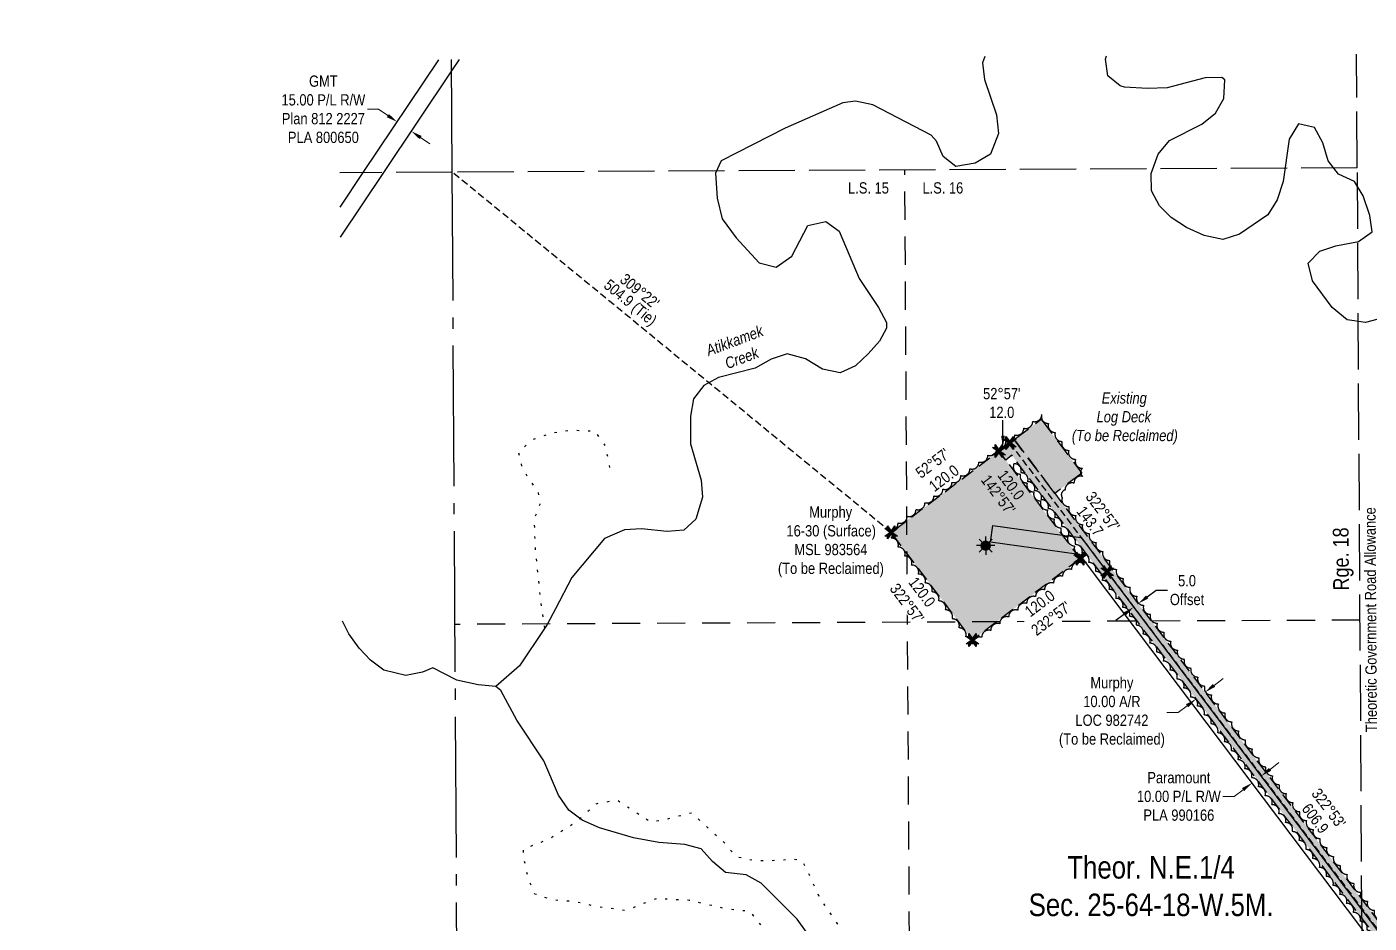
# Model space of a CAD drawing. Extents: x 523495 to 531391, y 6044967 to 6051115.
# Drawn here: x 526474 to 527667, y 6046836 to 6047633 of the extents above; entities that cross this region are included whole.
import ezdxf
from ezdxf.enums import TextEntityAlignment as Align

# ---------------------------------------------------------------- set-up
doc = ezdxf.new("R2010")
doc.units = 0
doc.header["$LTSCALE"] = 5
doc.header["$PDSIZE"] = 0.5
for name, pattern in [('0', [1, 1, 0]), ('foc-ACCESSROAD', [3.75, 2.5, -1.25]), ('foc-LSD', [8, 5, -3]), ('foc-QUARTERLINE', [33, 25, -3, 2, -3]), ('foc-TIELINE', [1.875, 1.25, -0.625]), ('foc-UNSURVEYED', [12.5, 10, -2.5]), ('foc-WHEELTRACKS', [2, 0.4, -1.6]), ('HIDDEN2', [4.7625, 3.175, -1.5875])]:
    doc.linetypes.add(name, pattern=pattern)
doc.layers.get('Defpoints').update_dxf_attribs({"color": 9})
for name, color, linetype in [('C-AR', 13, 'foc-ACCESSROAD'), ('C-SYMBOL', 7, 'Continuous'), ('C-WS', 13, 'foc-ACCESSROAD'), ('C-WS-S', 8, 'Continuous'), ('D-TXT', 6, 'Continuous'), ('F-RW', 190, 'Continuous'), ('L-BD', 7, 'Continuous'), ('L-BD1', 253, 'Continuous'), ('L-MON', 1, 'Continuous'), ('L-QSEC', 8, 'foc-QUARTERLINE'), ('L-ROAD-T', 7, 'Continuous'), ('L-SECTION-LSD', 7, 'foc-LSD'), ('L-TIE', 7, 'foc-TIELINE'), ('L-USEC', 7, 'foc-UNSURVEYED'), ('P-WORKAREA-H', 111, 'Continuous'), ('T-BUSH', 110, '0'), ('T-CREEK', 160, 'Continuous'), ('T-EXISTING RTF', 220, 'HIDDEN2'), ('T-EXISTING RTF-T', 220, 'Continuous'), ('T-WATER-P3', 160, 'foc-WHEELTRACKS'), ('T-WATER-T', 170, 'Continuous')]:
    doc.layers.add(name, color=color, linetype=linetype)
for name, color, linetype, lineweight in [('C-AR-T', 13, 'Continuous', 9), ('C-WS-T', 13, 'Continuous', 9), ('F-RW-T', 190, 'Continuous', 9)]:
    doc.layers.add(name, color=color, linetype=linetype, lineweight=lineweight)
doc.styles.add('100L', font='ARIALN.TTF', dxfattribs={"height": 11})
doc.styles.add('175L', font='ARIALN.TTF', dxfattribs={"height": 20})
doc.styles.add('80CG', font='ARIALN.TTF', dxfattribs={"height": 10})
doc.styles.add('80L', font='ARIALN.TTF', dxfattribs={"height": 10})
doc.styles.add('foc-LtypeFont', font='ARIALN.TTF', dxfattribs={"height": 7.35})
doc.linetypes.add('foc-TOPO-flowdirection-NOLINE', pattern='A,0,[">",foc-LtypeFont,S=0.3,R=0,X=0,Y=-0.945],-20,[">",foc-LtypeFont,S=0.3,R=0,X=0,Y=-0.945],0', length=20)
doc.dimstyles.new('Compass 5 000', dxfattribs={"dimscale": 5, "dimtxt": 9, "dimasz": 2, "dimexe": 0.2, "dimexo": 0.0625, "dimgap": 0.5, "dimtad": 0, "dimtih": 1, "dimtoh": 1, "dimzin": 0, "dimdsep": 46, "dimtxsty": '80CG', "dimcen": 0.1, "dimse1": 1, "dimse2": 1, "dimclrd": 256, "dimclrt": 256, "dimaunit": 1, "dimadec": 4, "dimazin": 0, "dimtfac": 0.06, "dimtofl": 0, "dimtmove": 0, "dimatfit": 1, "dimfxl": 0.2, "dimtolj": 1, "dimtzin": 0, "dimlwd": -1, "dimarcsym": 0})

# ---------------------------------------------------------------- blocks, each defined once
blk = doc.blocks.new('*D371')
at = {"layer": 'Defpoints', "color": 0, "transparency": 16777216}
for p in [(527562.9, 6046960.7), (527580.3, 6046954.3), (527572.3, 6046948.3)]:
    blk.add_point(p, dxfattribs=at)
at = {"layer": 'F-RW-T', "transparency": 16777216}
for p, q in [((527578.9, 6046972.8), (527586.8, 6046978.8)), ((527554.9, 6046954.7), (527546.9, 6046948.7)), ((527546.9, 6046948.7), (527536.9, 6046948.7))]:
    blk.add_line(p, q, dxfattribs=at)
for points in [[(527577.9, 6046974.1), (527579.9, 6046971.5), (527570.9, 6046966.8)], [(527553.9, 6046956.1), (527555.9, 6046953.4), (527562.9, 6046960.7)]]:
    blk.add_solid(points, dxfattribs=at)
at = {"layer": 'F-RW-T', "transparency": 16777216, "insert": (527497.8, 6046948.7), "char_height": 10, "attachment_point": 5, "style": '80CG'}
blk.add_mtext('\\A1;Paramount\\P10.00 P/L R/W\\PPLA 990166', dxfattribs=at)
blk = doc.blocks.new('*D385')
at = {"layer": 'C-AR-T', "transparency": 16777216}
for p, q in [((527529.1, 6047047.4), (527537.1, 6047053.5)), ((527505.2, 6047029.3), (527497.2, 6047023.3)), ((527497.2, 6047023.3), (527487.2, 6047023.3))]:
    blk.add_line(p, q, dxfattribs=at)
for points in [[(527528.1, 6047048.8), (527530.1, 6047046.1), (527521.1, 6047041.4)], [(527504.2, 6047030.7), (527506.2, 6047028), (527513.2, 6047035.4)]]:
    blk.add_solid(points, dxfattribs=at)
at = {"layer": 'Defpoints', "color": 0, "transparency": 16777216}
for p in [(527511, 6047038.2), (527513.2, 6047035.4), (527519, 6047044.2)]:
    blk.add_point(p, dxfattribs=at)
at = {"layer": 'C-AR-T', "transparency": 16777216, "insert": (527438.3, 6047023.3), "char_height": 10, "attachment_point": 5, "style": '80CG'}
blk.add_mtext('\\A1;Murphy\\P10.00 A/R\\PLOC 982742\\P(To be Reclaimed)', dxfattribs=at)
blk = doc.blocks.new('GAS')
h = blk.add_hatch(color=255)
h.dxf.hatch_style = 1
edge = h.paths.add_edge_path()
edge.add_arc((0, 0), 0.9, 0, 360)
for p, q in [((-0.81, 0), (-1.62, 0)), ((-0.57, 0.57), (-1.14, 1.14)), ((0, 0.81), (0, 1.62)), ((0.57, 0.57), (1.14, 1.14)), ((1.62, 0), (0.81, 0)), ((-0.57, -0.57), (-1.14, -1.14)), ((0, -0.81), (0, -1.62)), ((1.14, -1.14), (0.57, -0.57))]:
    blk.add_line(p, q)
blk.add_circle((0, 0), 0.8)
blk = doc.blocks.new('TEMP')
h = blk.add_hatch(color=255)
h.dxf.hatch_style = 1
h.paths.add_polyline_path([(0, 0.25), (-0.67, 1.15), (-0.67, 0.67), (-1.15, 0.67), (-0.25, 0), (-1.15, -0.67), (-0.67, -0.67), (-0.67, -1.15), (0, -0.25), (0.67, -1.15), (0.67, -0.67), (1.15, -0.67), (0.25, 0), (1.15, 0.67), (0.67, 0.67), (0.67, 1.15)])
h.paths.add_polyline_path([(0.57, 0.85), (0.57, 0.57), (0.85, 0.57), (0.08, 0), (0.85, -0.57), (0.57, -0.57), (0.57, -0.85), (0, -0.08), (-0.57, -0.85), (-0.57, -0.57), (-0.85, -0.57), (-0.08, 0), (-0.85, 0.57), (-0.57, 0.57), (-0.57, 0.85), (0, 0.08)], flags=16)
h = blk.add_hatch(color=1)
h.dxf.hatch_style = 1
h.paths.add_polyline_path([(0, 0.08), (-0.57, 0.85), (-0.57, 0.57), (-0.85, 0.57), (-0.08, 0), (-0.85, -0.57), (-0.57, -0.57), (-0.57, -0.85), (0, -0.08), (0.57, -0.85), (0.57, -0.57), (0.85, -0.57), (0.08, 0), (0.85, 0.57), (0.57, 0.57), (0.57, 0.85)])
at = {"color": 1}
for p, q in [((-0.08, 0), (0.08, 0)), ((0, 0.08), (0, -0.08))]:
    blk.add_line(p, q, dxfattribs=at)
at = {"color": 255, "flags": 128}
blk.add_lwpolyline([(-0.25, 0), (-1.15, 0.67), (-0.67, 0.67), (-0.67, 1.15), (0, 0.25), (0.67, 1.15), (0.67, 0.67), (1.15, 0.67), (0.25, 0), (1.15, -0.67), (0.67, -0.67), (0.67, -1.15), (0, -0.25), (-0.67, -1.15), (-0.67, -0.67), (-1.15, -0.67)], close=True, dxfattribs=at)
at = {"color": 1, "flags": 128}
blk.add_lwpolyline([(-0.08, 0), (-0.85, 0.57), (-0.57, 0.57), (-0.57, 0.85), (0, 0.08), (0.57, 0.85), (0.57, 0.57), (0.85, 0.57), (0.08, 0), (0.85, -0.57), (0.57, -0.57), (0.57, -0.85), (0, -0.08), (-0.57, -0.85), (-0.57, -0.57), (-0.85, -0.57)], close=True, dxfattribs=at)
blk = doc.blocks.new('*D499')
at = {"layer": 'Defpoints', "color": 0, "transparency": 16777216}
for p in [(526807.4, 6047555.2), (526802.9, 6047548.4), (526819.9, 6047546.9)]:
    blk.add_point(p, dxfattribs=at)
at = {"layer": 'F-RW-T', "transparency": 16777216}
for p, q in [((526786.3, 6047559.6), (526776.3, 6047559.6)), ((526794.6, 6047554), (526786.3, 6047559.6)), ((526823.6, 6047534.5), (526831.9, 6047528.9))]:
    blk.add_line(p, q, dxfattribs=at)
for points in [[(526795.5, 6047555.4), (526793.6, 6047552.6), (526802.9, 6047548.4)], [(526824.6, 6047535.9), (526822.7, 6047533.1), (526815.3, 6047540.1)]]:
    blk.add_solid(points, dxfattribs=at)
at = {"layer": 'F-RW-T', "transparency": 16777216, "insert": (526737.2, 6047559.6), "char_height": 10, "attachment_point": 5, "style": '80CG'}
blk.add_mtext('\\A1;GMT\\P15.00 P/L R/W\\PPlan 812 2227\\PPLA 800650', dxfattribs=at)
blk = doc.blocks.new('*D500')
at = {"layer": 'Defpoints', "color": 0, "transparency": 16777216}
for p in [(527461.7, 6047120.1), (527459.9, 6047114.3), (527463.8, 6047117.3)]:
    blk.add_point(p, dxfattribs=at)
at = {"layer": 'L-BD', "transparency": 16777216}
for p, q in [((527469.7, 6047126.1), (527477.6, 6047132.1)), ((527477.6, 6047132.1), (527487.6, 6047132.1)), ((527449.8, 6047111), (527441.8, 6047105))]:
    blk.add_line(p, q, dxfattribs=at)
for points in [[(527468.7, 6047127.4), (527470.7, 6047124.8), (527461.7, 6047120.1)], [(527448.8, 6047112.4), (527450.8, 6047109.7), (527457.7, 6047117.1)]]:
    blk.add_solid(points, dxfattribs=at)
at = {"layer": 'L-BD', "transparency": 16777216, "insert": (527505.1, 6047132.1), "char_height": 10, "attachment_point": 5, "style": '80CG'}
blk.add_mtext('\\A1;5.0\\POffset', dxfattribs=at)

msp = doc.modelspace()

# ---------------------------------------------------------------- hatches: boundary and pattern name
at = {"layer": 'P-WORKAREA-H'}
h = msp.add_hatch(color=256, dxfattribs=at)
h.dxf.hatch_style = 1
h.paths.add_polyline_path([(527351.392, 6047265.981), (527375.336, 6047284.055), (527411.485, 6047236.167), (527387.541, 6047218.093)])
h = msp.add_hatch(color=256, dxfattribs=at)
h.dxf.hatch_style = 1
h.paths.add_polyline_path([(526905.398, 6046029.06), (527662.225, 6046571.283), (527692.253, 6046592.795), (527788.443, 6046661.708), (527793.264, 6046665.162), (527763.857, 6046704.027), (527690.979, 6046800.354), (527660.572, 6046840.543), (527415.659, 6047164.255), (527403.958, 6047179.755), (527349.439, 6047251.978), (527343.83, 6047247.746), (527337.806, 6047255.726), (527351.392, 6047265.981), (527423.632, 6047170.28), (527660.47, 6046857.245), (527690.877, 6046817.055), (527776.325, 6046704.113), (527807.366, 6046663.087), (527802.525, 6046659.618), (527790.34, 6046650.886), (527692.328, 6046580.652), (527662.3, 6046559.134), (526911.236, 6046020.93)])
h = msp.add_hatch(color=256, dxfattribs=at)
h.dxf.hatch_style = 1
h.paths.add_polyline_path([(527410.046, 6047160.025), (527314.323, 6047087.687), (527242.045, 6047183.448), (527337.806, 6047255.726), (527343.83, 6047247.746), (527394.115, 6047181.13), (527406.899, 6047164.194)])

# ---------------------------------------------------------------- linework, layer by layer
at = {"layer": 'C-AR', "flags": 128}
msp.add_lwpolyline([(527337.806, 6047255.726), (527351.392, 6047265.981), (527437.989, 6047151.305), (527807.427, 6046663.007), (526911.231, 6046020.937), (526905.398, 6046029.06), (527793.259, 6046665.159), (527430.014, 6047145.271), (527349.437, 6047251.976), (527343.831, 6047247.745)], close=True, dxfattribs=at)
at = {"layer": 'C-WS', "flags": 128}
msp.add_lwpolyline([(527410.046, 6047160.025), (527314.323, 6047087.687), (527242.045, 6047183.448), (527337.806, 6047255.726), (527343.83, 6047247.746), (527394.115, 6047181.13), (527406.899, 6047164.194), (527410.046, 6047160.025)], close=True, dxfattribs=at)
at = {"layer": 'F-RW', "flags": 128}
for points in [[(526751.987, 6047472.528), (526772.67, 6047503.375), (526839.927, 6047603.693)], [(526858.048, 6047603.799), (526851.268, 6047593.687), (526790.778, 6047503.463), (526752.146, 6047445.844)], [(527691.037, 6046790.851), (527660.63, 6046831.166), (527422.848, 6047146.425), (527409.735, 6047163.798), (527406.899, 6047164.194), (527330.481, 6047174.869), (527332.557, 6047189.729), (527394.115, 6047181.13), (527403.958, 6047179.755), (527410.96, 6047178.777), (527430.834, 6047152.45), (527660.528, 6046847.895), (527690.935, 6046807.577)]]:
    msp.add_lwpolyline(points, dxfattribs=at)
at = {"layer": 'L-QSEC', "flags": 128}
for points in [[(526851.803, 6047503.761), (526851.208, 6047603.759)], [(526856.416, 6046729.562), (526851.803, 6047503.761)]]:
    msp.add_lwpolyline(points, dxfattribs=at)
at = {"layer": 'L-SECTION-LSD', "flags": 128}
msp.add_lwpolyline([(527658.946, 6047105.465), (526854.199, 6047101.661)], dxfattribs=at)
at = {"layer": 'L-TIE', "flags": 128}
msp.add_lwpolyline([(527347.401, 6047262.969), (527799.74, 6046664.882), (526907.728, 6046025.809)], dxfattribs=at)
at = {"layer": 'L-USEC', "flags": 128}
for points in [[(527656.478, 6047507.611), (527655.859, 6047608.493)], [(526851.803, 6047503.761), (526751.804, 6047503.283)], [(527656.478, 6047507.611), (526851.803, 6047503.761)], [(527661.414, 6046703.319), (527656.478, 6047507.611)]]:
    msp.add_lwpolyline(points, dxfattribs=at)
at = {"layer": 'T-BUSH', "flags": 128}
msp.add_lwpolyline([(526473.561, 6045738.78, 0.52056705), (526481.645, 6045744.666, 0.52056705), (526489.73, 6045750.551, 0.52056705), (526497.814, 6045756.437, 0.52056705), (526505.899, 6045762.322, 0.52056705), (526513.984, 6045768.208, 0.52056705), (526522.068, 6045774.093, 0.52056705), (526530.153, 6045779.979, 0.52056705), (526538.238, 6045785.864, 0.52056705), (526546.322, 6045791.75, 0.52056705), (526554.407, 6045797.635, 0.52056705), (526562.491, 6045803.521, 0.52056705), (526570.576, 6045809.406, 0.52056705), (526578.661, 6045815.292, 0.52056705), (526586.745, 6045821.177, 0.52056705), (526594.83, 6045827.063, 0.52056705), (526602.914, 6045832.948, 0.52056705), (526610.999, 6045838.834, 0.52056705), (526619.084, 6045844.719, 0.52056705), (526627.168, 6045850.605, 0.52056705), (526635.253, 6045856.49, 0.52056705), (526643.337, 6045862.376, 0.52056705), (526651.422, 6045868.261, 0.52056705), (526659.507, 6045874.147, 0.52056705), (526667.591, 6045880.032, 0.52056705), (526675.676, 6045885.918, 0.52056705), (526683.76, 6045891.803, 0.52056705), (526691.845, 6045897.689, 0.52056705), (526699.93, 6045903.574, 0.52056705), (526708.014, 6045909.46, 0.52056705), (526716.099, 6045915.345, 0.52056705), (526724.183, 6045921.231, 0.52056705), (526728.664, 6045927.705, 0.52056705), (526722.872, 6045935.857, 0.52056705), (526717.079, 6045944.008, 0.52056705), (526711.287, 6045952.16, 0.52056705), (526705.495, 6045960.312, 0.52056705), (526699.703, 6045968.464, 0.52056705), (526693.911, 6045976.615, 0.52056705), (526688.118, 6045984.767, 0.52056705), (526682.326, 6045992.919, 0.52056705), (526676.534, 6046001.071, 0.52056705), (526670.742, 6046009.222, 0.52056705), (526664.95, 6046017.374, 0.52056705), (526659.158, 6046025.526, 0.52056705), (526663.85, 6046031.925, 0.52056705), (526671.979, 6046037.749, 0.52056705), (526680.108, 6046043.574, 0.52056705), (526688.236, 6046049.398, 0.52056705), (526696.365, 6046055.223, 0.52056705), (526704.494, 6046061.047, 0.52056705), (526712.622, 6046066.872, 0.52056705), (526720.751, 6046072.697, 0.52056705), (526728.879, 6046078.521, 0.52056705), (526737.008, 6046084.346, 0.52056705), (526745.137, 6046090.17, 0.52056705), (526753.265, 6046095.995, 0.52056705), (526761.394, 6046101.819, 0.52056705), (526769.523, 6046107.644, 0.52056705), (526777.651, 6046113.468, 0.52056705), (526785.78, 6046119.293, 0.52056705), (526793.908, 6046125.118, 0.52056705), (526802.037, 6046130.942, 0.52056705), (526810.166, 6046136.767, 0.52056705), (526818.294, 6046142.591, 0.52056705), (526826.04, 6046146.132, 0.52056705), (526831.825, 6046137.975, 0.52056705), (526837.611, 6046129.818, 0.52056705), (526843.396, 6046121.662, 0.52056705), (526849.181, 6046113.505, 0.52056705), (526854.967, 6046105.349, 0.52056705), (526860.752, 6046097.192, 0.52056705), (526866.537, 6046089.035, 0.52056705), (526872.323, 6046080.879, 0.52056705), (526878.108, 6046072.722, 0.52056705), (526883.893, 6046064.566, 0.52056705), (526889.678, 6046056.409, 0.52056705), (526895.464, 6046048.252, 0.52056705), (526901.249, 6046040.096, 0.52056705), (526907.412, 6046034.194, 0.52056705), (526915.541, 6046040.018, 0.52056705), (526923.67, 6046045.842, 0.52056705), (526931.799, 6046051.666, 0.52056705), (526939.929, 6046057.49, 0.52056705), (526948.058, 6046063.314, 0.52056705), (526956.187, 6046069.138, 0.52056705), (526964.316, 6046074.962, 0.52056705), (526972.445, 6046080.786, 0.52056705), (526980.574, 6046086.61, 0.52056705), (526988.703, 6046092.434, 0.52056705), (526996.832, 6046098.258, 0.52056705), (527004.961, 6046104.082, 0.52056705), (527013.09, 6046109.906, 0.52056705), (527021.219, 6046115.73, 0.52056705), (527029.348, 6046121.554, 0.52056705), (527037.477, 6046127.378, 0.52056705), (527045.606, 6046133.202, 0.52056705), (527053.735, 6046139.026, 0.52056705), (527061.864, 6046144.85, 0.52056705), (527069.993, 6046150.673, 0.52056705), (527078.122, 6046156.497, 0.52056705), (527086.251, 6046162.321, 0.52056705), (527094.38, 6046168.145, 0.52056705), (527102.509, 6046173.969, 0.52056705), (527110.638, 6046179.793, 0.52056705), (527118.767, 6046185.617, 0.52056705), (527126.897, 6046191.441, 0.52056705), (527135.026, 6046197.265, 0.52056705), (527143.155, 6046203.089, 0.52056705), (527151.284, 6046208.913, 0.52056705), (527159.413, 6046214.737, 0.52056705), (527167.542, 6046220.561, 0.52056705), (527175.671, 6046226.385, 0.52056705), (527183.8, 6046232.209, 0.52056705), (527191.929, 6046238.033, 0.52056705), (527200.058, 6046243.857, 0.52056705), (527208.187, 6046249.681, 0.52056705), (527216.316, 6046255.505, 0.52056705), (527224.445, 6046261.329, 0.52056705), (527232.574, 6046267.153, 0.52056705), (527240.703, 6046272.977, 0.52056705), (527248.832, 6046278.801, 0.52056705), (527256.961, 6046284.625, 0.52056705), (527265.09, 6046290.449, 0.52056705), (527273.219, 6046296.273, 0.52056705), (527281.348, 6046302.097, 0.52056705), (527289.477, 6046307.921, 0.52056705), (527297.607, 6046313.744, 0.52056705), (527305.736, 6046319.568, 0.52056705), (527313.865, 6046325.392, 0.52056705), (527321.994, 6046331.216, 0.52056705), (527330.123, 6046337.04, 0.52056705), (527338.252, 6046342.864, 0.52056705), (527346.381, 6046348.688, 0.52056705), (527354.51, 6046354.512, 0.52056705), (527362.639, 6046360.336, 0.52056705), (527370.768, 6046366.16, 0.52056705), (527378.897, 6046371.984, 0.52056705), (527387.026, 6046377.808, 0.52056705), (527395.155, 6046383.632, 0.52056705), (527403.284, 6046389.456, 0.52056705), (527411.413, 6046395.28, 0.52056705), (527419.542, 6046401.104, 0.52056705), (527427.671, 6046406.928, 0.52056705), (527435.8, 6046412.752, 0.52056705), (527443.929, 6046418.576, 0.52056705), (527452.058, 6046424.4, 0.52056705), (527460.187, 6046430.224, 0.52056705), (527468.317, 6046436.048, 0.52056705), (527476.446, 6046441.872, 0.52056705), (527484.575, 6046447.696, 0.52056705), (527492.704, 6046453.52, 0.52056705), (527500.833, 6046459.344, 0.52056705), (527508.962, 6046465.168, 0.52056705), (527517.091, 6046470.992, 0.52056705), (527525.22, 6046476.816, 0.52056705), (527533.349, 6046482.639, 0.52056705), (527541.478, 6046488.463, 0.52056705), (527549.607, 6046494.287, 0.52056705), (527557.736, 6046500.111, 0.52056705), (527565.865, 6046505.935, 0.52056705), (527573.994, 6046511.759, 0.52056705), (527582.123, 6046517.583, 0.52056705), (527590.252, 6046523.407, 0.52056705), (527598.381, 6046529.231, 0.52056705), (527606.51, 6046535.055, 0.52056705), (527614.639, 6046540.879, 0.52056705), (527622.768, 6046546.703, 0.52056705), (527630.898, 6046552.527, 0.52056705), (527639.027, 6046558.351, 0.52056705), (527647.156, 6046564.175, 0.52056705), (527655.285, 6046569.999, 0.52056705), (527663.414, 6046575.823, 0.52056705), (527671.543, 6046581.647, 0.52056705), (527679.672, 6046587.471, 0.52056705), (527687.801, 6046593.295, 0.52056705), (527695.93, 6046599.119, 0.52056705), (527704.059, 6046604.943, 0.52056705), (527712.188, 6046610.767, 0.52056705), (527720.317, 6046616.591, 0.52056705), (527728.446, 6046622.415, 0.52056705), (527736.575, 6046628.239, 0.52056705), (527744.704, 6046634.063, 0.52056705), (527752.833, 6046639.887, 0.52056705), (527760.962, 6046645.71, 0.52056705), (527769.091, 6046651.534, 0.52056705), (527777.22, 6046657.358, 0.52056705), (527785.349, 6046663.182, 0.52056705), (527785.701, 6046670.188, 0.52056705), (527779.669, 6046678.164, 0.52056705), (527773.637, 6046686.14, 0.52056705), (527767.604, 6046694.115, 0.52056705), (527761.572, 6046702.091, 0.52056705), (527755.54, 6046710.067, 0.52056705), (527749.508, 6046718.042, 0.52056705), (527743.475, 6046726.018, 0.52056705), (527737.443, 6046733.994, 0.52056705), (527731.411, 6046741.969, 0.52056705), (527725.379, 6046749.945, 0.52056705), (527719.346, 6046757.921, 0.52056705), (527713.314, 6046765.897, 0.52056705), (527707.282, 6046773.872, 0.52056705), (527701.25, 6046781.848, 0.52056705), (527695.217, 6046789.824, 0.52056705), (527689.185, 6046797.799, 0.52056705), (527683.153, 6046805.775, 0.52056705), (527677.121, 6046813.751, 0.52056705), (527671.088, 6046821.727, 0.52056705), (527665.056, 6046829.702, 0.52056705), (527659.024, 6046837.678, 0.52056705), (527652.991, 6046845.654, 0.52056705), (527646.959, 6046853.629, 0.52056705), (527640.927, 6046861.605, 0.52056705), (527634.895, 6046869.581, 0.52056705), (527628.862, 6046877.556, 0.52056705), (527622.83, 6046885.532, 0.52056705), (527616.798, 6046893.508, 0.52056705), (527610.766, 6046901.484, 0.52056705), (527604.733, 6046909.459, 0.52056705), (527598.701, 6046917.435, 0.52056705), (527592.669, 6046925.411, 0.52056705), (527586.637, 6046933.386, 0.52056705), (527580.604, 6046941.362, 0.52056705), (527574.572, 6046949.338, 0.52056705), (527568.54, 6046957.314, 0.52056705), (527562.508, 6046965.289, 0.52056705), (527556.475, 6046973.265, 0.52056705), (527550.443, 6046981.241, 0.52056705), (527544.411, 6046989.216, 0.52056705), (527538.379, 6046997.192, 0.52056705), (527532.346, 6047005.168, 0.52056705), (527526.314, 6047013.144, 0.52056705), (527520.282, 6047021.119, 0.52056705), (527514.25, 6047029.095, 0.52056705), (527508.217, 6047037.071, 0.52056705), (527502.185, 6047045.046, 0.52056705), (527496.153, 6047053.022, 0.52056705), (527490.121, 6047060.998, 0.52056705), (527484.088, 6047068.973, 0.52056705), (527478.056, 6047076.949, 0.52056705), (527472.024, 6047084.925, 0.52056705), (527465.992, 6047092.901, 0.52056705), (527459.959, 6047100.876, 0.52056705), (527453.927, 6047108.852, 0.52056705), (527447.895, 6047116.828, 0.52056705), (527441.863, 6047124.803, 0.52056705), (527435.83, 6047132.779, 0.52056705), (527429.798, 6047140.755, 0.52056705), (527423.766, 6047148.731, 0.52056705), (527417.734, 6047156.706, 0.52056705), (527411.701, 6047164.682, 0.52056705), (527405.669, 6047172.658, 0.52056705), (527399.637, 6047180.633, 0.52056705), (527393.605, 6047188.609, 0.52056705), (527387.572, 6047196.585, 0.52056705), (527381.54, 6047204.56, 0.52056705), (527375.508, 6047212.536, 0.52056705), (527369.476, 6047220.512, 0.52056705), (527363.443, 6047228.488, 0.52056705), (527357.411, 6047236.463, 0.52056705), (527351.379, 6047244.439, 0.52056705), (527350.915, 6047243.34, 0.52056705), (527356.94, 6047235.358, 0.52056705), (527362.965, 6047227.377, 0.52056705), (527368.989, 6047219.396, 0.52056705), (527375.014, 6047211.414, 0.52056705), (527381.039, 6047203.433, 0.52056705), (527387.063, 6047195.451, 0.52056705), (527393.088, 6047187.47, 0.52056705), (527399.113, 6047179.489, 0.52056705), (527405.138, 6047171.507, 0.52056705), (527411.162, 6047163.526, 0.52056705), (527410.353, 6047156.497, 0.52056705), (527402.375, 6047150.468, 0.52056705), (527394.397, 6047144.439, 0.52056705), (527386.419, 6047138.41, 0.52056705), (527378.441, 6047132.381, 0.52056705), (527370.463, 6047126.352, 0.52056705), (527362.485, 6047120.323, 0.52056705), (527354.507, 6047114.294, 0.52056705), (527346.529, 6047108.264, 0.52056705), (527338.551, 6047102.235, 0.52056705), (527330.573, 6047096.206, 0.52056705), (527322.594, 6047090.177, 0.52056705), (527314.616, 6047084.148, 0.52056705), (527308.377, 6047090.585, 0.52056705), (527302.352, 6047098.567, 0.52056705), (527296.328, 6047106.549, 0.52056705), (527290.304, 6047114.53, 0.52056705), (527284.279, 6047122.512, 0.52056705), (527278.255, 6047130.494, 0.52056705), (527272.231, 6047138.475, 0.52056705), (527266.206, 6047146.457, 0.52056705), (527260.182, 6047154.439, 0.52056705), (527254.158, 6047162.421, 0.52056705), (527248.133, 6047170.402, 0.52056705), (527242.109, 6047178.384, 0.52056705), (527240.173, 6047185.794, 0.52056705), (527248.155, 6047191.819, 0.52056705), (527256.137, 6047197.843, 0.52056705), (527264.118, 6047203.868, 0.52056705), (527272.1, 6047209.892, 0.52056705), (527280.081, 6047215.916, 0.52056705), (527288.063, 6047221.941, 0.52056705), (527296.045, 6047227.965, 0.52056705), (527304.026, 6047233.99, 0.52056705), (527312.008, 6047240.014, 0.52056705), (527319.989, 6047246.039, 0.52056705), (527327.971, 6047252.063, 0.52056705), (527335.953, 6047258.088, 0.52056705), (527343.934, 6047264.112, 0.52056705), (527351.916, 6047270.136, 0.52056705), (527359.897, 6047276.161, 0.52056705), (527367.879, 6047282.185, 0.52056705), (527375.861, 6047288.21, 0.52056705), (527381.901, 6047280.339, 0.52056705), (527387.926, 6047272.357, 0.52056705), (527393.95, 6047264.376, 0.52056705), (527399.975, 6047256.394, 0.52056705), (527406, 6047248.413, 0.52056705), (527412.025, 6047240.432, 0.52056705), (527412.557, 6047233.217, 0.52056705), (527404.575, 6047227.193, 0.52056705), (527396.594, 6047221.168, 0.52056705), (527394.112, 6047214.378, 0.52056705), (527400.145, 6047206.402, 0.52056705), (527406.178, 6047198.427, 0.52056705), (527412.211, 6047190.452, 0.52056705), (527418.244, 6047182.477, 0.52056705), (527424.276, 6047174.501, 0.52056705), (527430.309, 6047166.526, 0.52056705), (527436.342, 6047158.551, 0.52056705), (527442.375, 6047150.575, 0.52056705), (527448.408, 6047142.6, 0.52056705), (527454.44, 6047134.625, 0.52056705), (527460.473, 6047126.649, 0.52056705), (527466.506, 6047118.674, 0.52056705), (527472.539, 6047110.699, 0.52056705), (527478.572, 6047102.724, 0.52056705), (527484.604, 6047094.748, 0.52056705), (527490.637, 6047086.773, 0.52056705), (527496.67, 6047078.798, 0.52056705), (527502.703, 6047070.822, 0.52056705), (527508.736, 6047062.847, 0.52056705), (527514.768, 6047054.872, 0.52056705), (527520.801, 6047046.897, 0.52056705), (527526.834, 6047038.921, 0.52056705), (527532.867, 6047030.946, 0.52056705), (527538.9, 6047022.971, 0.52056705), (527544.932, 6047014.995, 0.52056705), (527550.965, 6047007.02, 0.52056705), (527556.998, 6046999.045, 0.52056705), (527563.031, 6046991.069, 0.52056705), (527569.064, 6046983.094, 0.52056705), (527575.096, 6046975.119, 0.52056705), (527581.129, 6046967.144, 0.52056705), (527587.162, 6046959.168, 0.52056705), (527593.195, 6046951.193, 0.52056705), (527599.228, 6046943.218, 0.52056705), (527605.26, 6046935.242, 0.52056705), (527611.293, 6046927.267, 0.52056705), (527617.326, 6046919.292, 0.52056705), (527623.359, 6046911.316, 0.52056705), (527629.392, 6046903.341, 0.52056705), (527635.424, 6046895.366, 0.52056705), (527641.457, 6046887.391, 0.52056705), (527647.49, 6046879.415, 0.52056705), (527653.523, 6046871.44, 0.52056705), (527659.556, 6046863.465, 0.52056705), (527665.588, 6046855.489, 0.52056705), (527671.621, 6046847.514, 0.52056705), (527677.654, 6046839.539, 0.52056705), (527683.687, 6046831.563, 0.52056705), (527689.72, 6046823.588, 0.52056705), (527695.752, 6046815.613, 0.52056705), (527701.785, 6046807.638, 0.52056705), (527707.818, 6046799.662, 0.52056705), (527713.851, 6046791.687, 0.52056705), (527719.883, 6046783.712, 0.52056705), (527725.916, 6046775.736, 0.52056705), (527731.949, 6046767.761, 0.52056705), (527737.982, 6046759.786, 0.52056705), (527744.015, 6046751.811, 0.52056705), (527750.047, 6046743.835, 0.52056705), (527756.08, 6046735.86, 0.52056705), (527762.113, 6046727.885, 0.52056705), (527768.146, 6046719.909, 0.52056705), (527774.179, 6046711.934, 0.52056705), (527780.211, 6046703.959, 0.52056705), (527786.244, 6046695.983, 0.52056705), (527792.277, 6046688.008, 0.52056705), (527798.31, 6046680.033, 0.52056705), (527804.343, 6046672.058, 0.52056705), (527810.375, 6046664.082, 0.52056705), (527816.408, 6046656.107, 0.52056705), (527822.441, 6046648.132, 0.52056705), (527828.474, 6046640.156, 0.52056705), (527834.507, 6046632.181, 0.52056705), (527840.539, 6046624.206, 0.52056705), (527846.572, 6046616.23, 0.52056705), (527853.693, 6046606.817, 0.52056705)], format="xyb", dxfattribs=at)
at = {"layer": 'T-CREEK', "flags": 128}
for points in [[(527325.278, 6047606.548), (527323.102, 6047601.05), (527325.156, 6047586.23), (527335.718, 6047554.63), (527337.349, 6047538.034), (527330.246, 6047519.794), (527316.781, 6047511.692), (527299.57, 6047508.771), (527288.159, 6047517.564), (527282.2, 6047531.358), (527277.444, 6047536.532), (527225.711, 6047563.455), (527210.282, 6047566.864), (527199.099, 6047565.311), (527147.701, 6047542.986), (527090.811, 6047513.733), (527085.857, 6047502.943), (527087.277, 6047480.714), (527091.68, 6047462.308), (527104.22, 6047445.286), (527124.815, 6047423.108), (527139.647, 6047419.256), (527153.703, 6047428.939), (527167.994, 6047456.35), (527183.943, 6047459.78), (527195.658, 6047451.343), (527213.481, 6047409.067), (527230.686, 6047383.284), (527237.89, 6047370.095), (527237.753, 6047364.893), (527231.713, 6047353.339), (527221.658, 6047342.213), (527210.245, 6047331.692), (527196.553, 6047325.396), (527181.06, 6047328.511), (527165.992, 6047337.752), (527149.567, 6047342.16), (527135.348, 6047337.423), (527121.18, 6047329.504), (527088.523, 6047321.139), (527075.579, 6047314.018), (527066.199, 6047302.277), (527063.612, 6047286.941), (527063.758, 6047262.104), (527070.165, 6047239.855), (527073.026, 6047229.922), (527074.237, 6047214.907), (527068.438, 6047195.119), (527057.744, 6047185.342), (527042.949, 6047184.211), (527020.03, 6047186.609), (527004.956, 6047185.8), (526987.097, 6047178.173), (526958.054, 6047143.501), (526943.59, 6047115.441), (526936.209, 6047101.563), (526933.757, 6047097.92), (526911.542, 6047064.918), (526890.524, 6047046.5), (526874.793, 6047047.799), (526855.963, 6047051.97), (526834.395, 6047062.975), (526825.316, 6047059.169), (526810.507, 6047056.294), (526791.022, 6047061), (526779.192, 6047069.858), (526768.935, 6047080.495), (526759.958, 6047093.334), (526754.181, 6047104.442)], [(527667.522, 6047465.265), (527661.651, 6047482.624), (527653.949, 6047495.499), (527639.619, 6047501.82), (527630.601, 6047513.808), (527625.762, 6047529.916), (527618.347, 6047543.397), (527604.07, 6047546.774), (527595.793, 6047532.963), (527590.637, 6047495.289), (527585.154, 6047479.057), (527576.818, 6047465.787), (527551.824, 6047448.502), (527536.941, 6047443.915), (527520.444, 6047447.385), (527504.644, 6047454.424), (527490.882, 6047463.359), (527480.487, 6047473.664), (527473.638, 6047487.025), (527473.132, 6047502.415), (527479.565, 6047519.73), (527489.497, 6047532.014), (527518.304, 6047546.267), (527530.394, 6047556.036), (527537.935, 6047569.148), (527538.823, 6047585.778), (527536.151, 6047587.904), (527521.239, 6047587.714), (527487.345, 6047578.568), (527469.924, 6047578.048), (527449.444, 6047579.202), (527445.716, 6047580.463), (527434.605, 6047589.432), (527432.686, 6047604.213), (527433.501, 6047607.185)], [(527678.379, 6047373.911), (527663.873, 6047370.083), (527647.353, 6047372.386), (527634.047, 6047383.483), (527616.665, 6047407.2), (527612.812, 6047422.747), (527623.09, 6047433.542), (527637.254, 6047438.38), (527657.602, 6047441.952), (527669.606, 6047450.577)], [(527176.627, 6046814.388), (527158.58, 6046839.568), (527126.457, 6046871.552), (527112.973, 6046878.929), (527094.732, 6046881.205), (527083.208, 6046890.776), (527073.197, 6046902.127), (527058.689, 6046905.857), (527035.365, 6046907.808), (527012.932, 6046911.814), (526982.703, 6046920.817), (526967.394, 6046927.524), (526955.422, 6046936.593), (526946.182, 6046949.872), (526933.236, 6046980.305), (526909.154, 6047016.404), (526894.981, 6047042.89), (526890.524, 6047046.5)]]:
    msp.add_lwpolyline(points, dxfattribs=at)
at = {"layer": 'T-CREEK', "linetype": 'foc-TOPO-flowdirection-NOLINE', "flags": 128}
for points in [[(528584.712, 6046965.913), (528578.391, 6046966.343), (528561.437, 6046971.356), (528554.229, 6046974.737), (528517.62, 6046991.902), (528505.096, 6047000.162), (528494.634, 6047011.165), (528488.411, 6047024.837), (528488.693, 6047040.377), (528493.972, 6047060.15), (528493.628, 6047080.509), (528487.477, 6047094.407), (528472.909, 6047098.255), (528451.049, 6047056.505), (528425.952, 6047022.996), (528413.906, 6047006.913), (528402.043, 6046997.155), (528388.628, 6046990.641), (528372.48, 6046986.723), (528352.061, 6046987.104), (528337.795, 6046991.893), (528326.533, 6047003.336), (528312.143, 6047007.624), (528287.055, 6047007.971), (528274.153, 6047011.631), (528261.136, 6047027.802), (528256.754, 6047042.187), (528263.909, 6047078.968), (528264.13, 6047083.942), (528266.516, 6047137.622), (528263.899, 6047145.551), (528258.378, 6047146.738), (528254.277, 6047147.619), (528239.688, 6047144.129), (528224.929, 6047134.551), (528203.855, 6047112.798), (528188.563, 6047111.756), (528173.292, 6047119.964), (528163.315, 6047131.168), (528157.063, 6047144.995), (528152.255, 6047161.423), (528145.352, 6047174.741), (528134.762, 6047185.364), (528107.534, 6047199.938), (528092.71, 6047197.81), (528076.963, 6047190.057), (528062.06, 6047187.411), (528046.17, 6047194.547), (528041.485, 6047208.974), (528048.72, 6047216.975), (528084.95, 6047229.077), (528111.56, 6047244.267), (528141.155, 6047257.391), (528147.271, 6047271.044), (528146.697, 6047273.444), (528133.61, 6047301.114), (528124.027, 6047312.941), (528107.468, 6047316.158), (528088.833, 6047312.022), (528074.502, 6047306.537), (528050.057, 6047305.1), (528040.889, 6047298.54), (528026.791, 6047283.651), (528012.424, 6047277.741), (527997.617, 6047280.331), (527971.914, 6047299.391), (527956.625, 6047303.671), (527944.246, 6047293.133), (527946.914, 6047278.342), (527958.96, 6047268.118), (527972.486, 6047259.447), (527982.444, 6047248.992), (527985.111, 6047234.233), (527981.274, 6047216.329), (527968.609, 6047205.837), (527954.072, 6047202.014), (527937.143, 6047203.719), (527919.279, 6047225.596), (527899.716, 6047232.146), (527887.256, 6047242.237), (527884.758, 6047259.641), (527887.389, 6047266.609), (527896.378, 6047290.423), (527897.262, 6047305.449), (527892.43, 6047325.864), (527880.232, 6047336.658), (527836.659, 6047354.854), (527824.162, 6047364.146), (527810.717, 6047392.086), (527801.493, 6047404.448), (527785.185, 6047408.56), (527770.412, 6047406.111), (527762.735, 6047403.531), (527752.109, 6047399.961), (527737.125, 6047400.911), (527705.05, 6047413.527), (527699.354, 6047412.266), (527692.667, 6047402.092), (527687.358, 6047385.559), (527678.379, 6047373.911), (527663.873, 6047370.083), (527647.353, 6047372.386), (527634.047, 6047383.483), (527616.665, 6047407.2), (527612.812, 6047422.747), (527623.09, 6047433.542), (527637.254, 6047438.38), (527657.602, 6047441.952), (527669.606, 6047450.577), (527667.522, 6047465.265), (527661.651, 6047482.624), (527653.949, 6047495.499), (527639.619, 6047501.82), (527630.601, 6047513.808), (527625.762, 6047529.916), (527618.347, 6047543.397), (527604.07, 6047546.774), (527595.793, 6047532.963), (527590.637, 6047495.289), (527585.154, 6047479.057), (527576.818, 6047465.787), (527551.824, 6047448.502), (527536.941, 6047443.915), (527520.444, 6047447.385), (527504.644, 6047454.424), (527490.882, 6047463.359), (527480.487, 6047473.664), (527473.638, 6047487.025), (527473.132, 6047502.415), (527479.565, 6047519.73), (527489.497, 6047532.014), (527518.304, 6047546.267), (527530.394, 6047556.036), (527537.935, 6047569.148), (527538.823, 6047585.778), (527536.151, 6047587.904), (527521.239, 6047587.714), (527487.345, 6047578.568), (527469.924, 6047578.048), (527449.444, 6047579.202), (527445.716, 6047580.463), (527434.605, 6047589.432), (527432.686, 6047604.213), (527433.501, 6047607.185)], [(527750.051, 6046584.722), (527723.589, 6046595.38), (527685.439, 6046614.589), (527661.619, 6046623.585), (527626.407, 6046634.087), (527585.113, 6046636.223), (527568.383, 6046640.098), (527505.575, 6046661.816), (527475.281, 6046675.889), (527405.817, 6046691.434), (527387.21, 6046697.961), (527332.72, 6046728.965), (527295.756, 6046756.589), (527242.216, 6046769.721), (527201.517, 6046792.188), (527186.611, 6046803.194), (527176.627, 6046814.388), (527158.58, 6046839.568), (527126.457, 6046871.552), (527112.973, 6046878.929), (527094.732, 6046881.205), (527083.208, 6046890.776), (527073.197, 6046902.127), (527058.689, 6046905.857), (527035.365, 6046907.808), (527012.932, 6046911.814), (526982.703, 6046920.817), (526967.394, 6046927.524), (526955.422, 6046936.593), (526946.182, 6046949.872), (526933.236, 6046980.305), (526909.154, 6047016.404), (526894.981, 6047042.89), (526890.524, 6047046.5)]]:
    msp.add_lwpolyline(points, dxfattribs=at)
at = {"layer": 'T-EXISTING RTF'}
msp.add_lwpolyline([(527351.392, 6047265.981), (527375.336, 6047284.055), (527411.485, 6047236.167), (527387.541, 6047218.093)], close=True, dxfattribs=at)
at = {"layer": 'T-WATER-P3', "flags": 128}
msp.add_lwpolyline([(526991.995, 6047241.087), (526987.991, 6047260.466), (526979.074, 6047273.308), (526956.506, 6047274.123), (526938.875, 6047271.42), (526923.493, 6047266.002), (526910.512, 6047254.993), (526913.853, 6047240.45), (526928.242, 6047218.534), (526929.7, 6047208.342), (526924.544, 6047195.283), (526925.299, 6047170.864), (526930.05, 6047124.147), (526933.757, 6047097.92)], dxfattribs=at)
msp.add_lwpolyline([(527532.134, 6046632.196), (527503.193, 6046644.534), (527461.512, 6046652.861), (527440.211, 6046666.19), (527408.946, 6046677.625), (527396.53, 6046682.167), (527359.478, 6046701.164), (527314.297, 6046720.201), (527280.276, 6046735.629), (527252.845, 6046742.878), (527219.814, 6046751.666), (527216.393, 6046752.654), (527182.223, 6046762.524), (527152.262, 6046772.832), (527135.001, 6046782.081), (527128.65, 6046807.988), (527126.579, 6046834.086), (527116.968, 6046846.355), (527096.118, 6046848.473), (527062.577, 6046856.251), (527033.596, 6046857.9), (527006.086, 6046847.312), (526981.175, 6046850.47), (526960.845, 6046855.139), (526940.504, 6046856.748), (526925.264, 6046861.908), (526919.723, 6046874.666), (526918.723, 6046878.746), (526915.233, 6046895.063), (526915.251, 6046899.644), (526915.262, 6046902.194), (526937.682, 6046910.773), (526963.182, 6046926.972), (526979.522, 6046942.192), (526998.362, 6046945.681), (527013.073, 6046935.943), (527028.294, 6046926.195), (527042.544, 6046928.684), (527064.434, 6046934.205), (527094.336, 6046907.077), (527103.946, 6046895.32), (527120.717, 6046891.681), (527133.437, 6046891.63), (527155.307, 6046893.07), (527162.821, 6046892.185), (527179.069, 6046857.305), (527195.75, 6046833.287), (527205.861, 6046818.98), (527219.032, 6046806.19), (527236.283, 6046794.913), (527253.533, 6046786.183), (527276.914, 6046781.505), (527295.734, 6046780.916), (527314.555, 6046781.856), (527326.275, 6046785.376), (527336.455, 6046787.375), (527342.035, 6046783.786), (527352.676, 6046776.098), (527376.957, 6046756.319), (527381.017, 6046741.842), (527404.338, 6046723.913), (527431.73, 6046704.957), (527462.201, 6046693.618), (527499.782, 6046680.221), (527529.243, 6046670.932), (527543.943, 6046659.654), (527544.354, 6046635.706), (527532.134, 6046632.196)], close=True, dxfattribs=at)

# ---------------------------------------------------------------- block references
at = {"layer": 'C-WS-S', "xscale": 5, "yscale": 5, "zscale": 5}
msp.add_blockref('GAS', (527326.065, 6047171.706), dxfattribs=at)
at = {"layer": 'L-MON', "xscale": 5, "yscale": 5, "zscale": 5}
for p in [(527347.401, 6047262.969), (527337.806, 6047255.726), (527242.045, 6047183.448), (527410.046, 6047160.025), (527434.084, 6047148.357), (527314.323, 6047087.687)]:
    msp.add_blockref('TEMP', p, dxfattribs=at)

# ---------------------------------------------------------------- texts
at = {"layer": 'C-SYMBOL', "color": 3, "insert": (527473.132, 6046895.683), "char_height": 20, "width": 373.12415, "attachment_point": 2, "style": '175L'}
msp.add_mtext('Theor. N.E.1/4\\PSec. 25-64-18-W.5M.', dxfattribs=at)
at = {"layer": 'D-TXT', "color": 3, "insert": (527635.03, 6047131.706), "char_height": 14, "attachment_point": 1, "rotation": 90.351667, "style": '80L'}
msp.add_mtext_dynamic_manual_height_columns('Rge. 18', width=73.75526, gutter_width=47.5, heights=[0], dxfattribs=at)
at = {"layer": 'L-BD', "style": '80L'}
for s, p in [('120.0', (527348.62, 6047225.632)), ("142°57'", (527337.247, 6047217.047))]:
    msp.add_text(s, height=10, rotation=307.0473, dxfattribs=at).set_placement(p, align=Align.MIDDLE)
at = {"layer": 'L-BD1', "style": '80L'}
for s, rotation, p in [('504.9 (Tie)', 320.6207, (527009.5, 6047386.976)), ("309°22'", 320.6207, (527018.541, 6047397.991)), ("322°57'", 307.0578, (527430.251, 6047202.085)), ('143.7', 307.0578, (527418.879, 6047193.498)), ("322°53'", 307.1106, (527631.112, 6046938.262)), ('606.9', 307.1106, (527619.15, 6046929.212))]:
    msp.add_text(s, height=10, rotation=rotation, dxfattribs=at).set_placement(p, align=Align.MIDDLE)
at = {"layer": 'L-BD1', "insert": (527340.39, 6047311.868), "char_height": 10, "width": 46.74492, "attachment_point": 2, "style": '80L'}
msp.add_mtext("52°57' 12.0", dxfattribs=at)
at = {"layer": 'L-BD1', "insert": (527275.863, 6047249.003), "char_height": 10, "width": 32.80123, "attachment_point": 2, "rotation": 37.0444, "style": '80L'}
msp.add_mtext("52°57' 120.0", dxfattribs=at)
at = {"layer": 'L-ROAD-T', "style": '80L'}
msp.add_text('Theoretic Government Road Allowance', height=10, rotation=90.351624, dxfattribs=at).set_placement((527668.359, 6047105.854), align=Align.MIDDLE_CENTER)
at = {"layer": 'T-EXISTING RTF-T', "insert": (527402.155, 6047307.951), "char_height": 10, "attachment_point": 1, "style": '80L'}
msp.add_mtext_dynamic_manual_height_columns('\\pi27.062;{\\fArial Narrow|b0|i1|c0|p34;Existing\\P\\pi22.519;Log Deck\\P\\pi0.53431;(To be Reclaimed)}', width=93.66071, gutter_width=50, heights=[0], dxfattribs=at)
at = {"layer": 'T-WATER-T', "insert": (527076.276, 6047349.46), "char_height": 10, "attachment_point": 1, "rotation": 20.472975, "style": '80L'}
msp.add_mtext_dynamic_manual_height_columns('\\pi0.05;{\\fArial Narrow|b0|i1|c0|p34;Atikkamek\\P\\pi11.714;Creek}', width=53.55157, gutter_width=50, heights=[0], dxfattribs=at)

# ---------------------------------------------------------------- dimensions: what is measured, and where the dimension line sits
at = {"layer": 'F-RW-T'}
dim = msp.add_aligned_dim(p1=(526819.889, 6047546.883), p2=(526807.437, 6047555.232), distance=8.191, text='GMT\\P15.00 P/L R/W\\PPlan 812 2227\\PPLA 800650', dimstyle='Compass 5 000', dxfattribs=at)
dim.commit()
dim.dimension.update_dxf_attribs({"geometry": '*D499', "text_midpoint": (526737.177, 6047559.565)})
dim = msp.add_linear_dim(base=(527562.896, 6046960.745), p1=(527580.272, 6046954.308), p2=(527572.291, 6046948.288), angle=217.025287, text='Paramount\\P10.00 P/L R/W\\PPLA 990166', dimstyle='Compass 5 000', dxfattribs=at)
dim.commit()
dim.dimension.update_dxf_attribs({"geometry": '*D371', "text_midpoint": (527497.842, 6046948.702), "dimtype": 161})
at = {"layer": 'L-BD', "color": 6}
dim = msp.add_aligned_dim(p1=(527459.857, 6047114.279), p2=(527463.808, 6047117.268), distance=3.502, text='5.0\\POffset', dimstyle='Compass 5 000', dxfattribs=at)
dim.commit()
dim.dimension.update_dxf_attribs({"geometry": '*D500', "text_midpoint": (527505.108, 6047132.127)})

# ---------------------------------------------------------------- leaders
at = {"layer": 'L-BD1', "path_type": 1}
msp.add_leader([(527341.44, 6047259.532), (527341.44, 6047283.343)], dimstyle='Compass 5 000', override={"dimgap": 0.5, "dimtad": 0}, dxfattribs=at)

# ---------------------------------------------------------------- next in the draw order: texts
at = {"layer": 'L-BD1', "insert": (527371.1, 6047124.275), "char_height": 10, "width": 39.17231, "attachment_point": 2, "rotation": 37.0787, "style": '80L', "bg_fill": 3, "box_fill_scale": 1.1, "bg_fill_color": 256, "bg_fill_transparency": 0}
msp.add_mtext("120.0 232°57'", dxfattribs=at)
at = {"layer": 'L-SECTION-LSD', "char_height": 10, "attachment_point": 1, "style": '100L', "bg_fill": 3, "box_fill_scale": 1.5, "bg_fill_color": 256, "bg_fill_transparency": 0}
for s, width, insert in [('\\pi1.8458;L.S. 15', 36.85945, (527201.881, 6047494.729)), ('L.S. 16', 36.94144, (527269.841, 6047494.729))]:
    msp.add_mtext_dynamic_manual_height_columns(s, width=width, gutter_width=55, heights=[0], dxfattribs=dict(at, insert=insert))

# ---------------------------------------------------------------- next in the draw order: linework, layer by layer
at = {"layer": 'L-SECTION-LSD', "flags": 128}
msp.add_lwpolyline([(527259.005, 6046701.44), (527254.141, 6047505.686)], dxfattribs=at)
at = {"layer": 'L-TIE', "flags": 128}
msp.add_lwpolyline([(527242.045, 6047183.448), (526851.803, 6047503.761)], dxfattribs=at)
at = {"layer": 'T-CREEK', "linetype": 'foc-TOPO-flowdirection-NOLINE', "flags": 128}
msp.add_lwpolyline([(527325.278, 6047606.548), (527323.102, 6047601.05), (527325.156, 6047586.23), (527335.718, 6047554.63), (527337.349, 6047538.034), (527330.246, 6047519.794), (527316.781, 6047511.692), (527299.57, 6047508.771), (527288.159, 6047517.564), (527282.2, 6047531.358), (527277.444, 6047536.532), (527225.711, 6047563.455), (527210.282, 6047566.864), (527199.099, 6047565.311), (527147.701, 6047542.986), (527090.811, 6047513.733), (527085.857, 6047502.943), (527087.277, 6047480.714), (527091.68, 6047462.308), (527104.22, 6047445.286), (527124.815, 6047423.108), (527139.647, 6047419.256), (527153.703, 6047428.939), (527167.994, 6047456.35), (527183.943, 6047459.78), (527195.658, 6047451.343), (527213.481, 6047409.067), (527230.686, 6047383.284), (527237.89, 6047370.095), (527237.753, 6047364.893), (527231.713, 6047353.339), (527221.658, 6047342.213), (527210.245, 6047331.692), (527196.553, 6047325.396), (527181.06, 6047328.511), (527165.992, 6047337.752), (527149.567, 6047342.16), (527135.348, 6047337.423), (527121.18, 6047329.504), (527088.523, 6047321.139), (527075.579, 6047314.018), (527066.199, 6047302.277), (527063.612, 6047286.941), (527063.758, 6047262.104), (527070.165, 6047239.855), (527073.026, 6047229.922), (527074.237, 6047214.907), (527068.438, 6047195.119), (527057.744, 6047185.342), (527042.949, 6047184.211), (527020.03, 6047186.609), (527004.956, 6047185.8), (526987.097, 6047178.173), (526958.054, 6047143.501), (526943.59, 6047115.441), (526936.209, 6047101.563), (526933.757, 6047097.92), (526911.542, 6047064.918), (526890.524, 6047046.5), (526874.793, 6047047.799), (526855.963, 6047051.97), (526834.395, 6047062.975), (526825.316, 6047059.169), (526810.507, 6047056.294), (526791.022, 6047061), (526779.192, 6047069.858), (526768.935, 6047080.495), (526759.958, 6047093.334), (526754.181, 6047104.442)], dxfattribs=at)

# ---------------------------------------------------------------- next in the draw order: dimensions: what is measured, and where the dimension line sits
at = {"layer": 'C-AR-T'}
dim = msp.add_aligned_dim(p1=(527519.012, 6047044.214), p2=(527511.042, 6047038.184), distance=3.513, text='Murphy\\P10.00 A/R\\PLOC 982742\\P(To be Reclaimed)', dimstyle='Compass 5 000', dxfattribs=at)
dim.commit()
dim.dimension.update_dxf_attribs({"geometry": '*D385', "text_midpoint": (527438.293, 6047023.315)})

# ---------------------------------------------------------------- next in the draw order: texts
at = {"layer": 'L-BD1', "insert": (527273.434, 6047133.498), "char_height": 10, "width": 39.17231, "attachment_point": 2, "rotation": 307.0444, "style": '80L', "bg_fill": 3, "box_fill_scale": 1.1, "bg_fill_color": 256, "bg_fill_transparency": 0}
msp.add_mtext("120.0\\P322°57'", dxfattribs=at)

# ---------------------------------------------------------------- next in the draw order: texts
at = {"layer": 'C-WS-T', "insert": (527113.567, 6047206.557), "char_height": 10, "attachment_point": 1, "style": '80L'}
msp.add_mtext_dynamic_manual_height_columns('\\pi55.568;Murphy\\P\\pi35.357;16-30 (Surface)\\P\\pi42.417;MSL 983564\\P\\pi27.772;(To be Reclaimed)', width=148.38104, gutter_width=50, heights=[0], dxfattribs=at)

doc.saveas('drawing.dxf')
